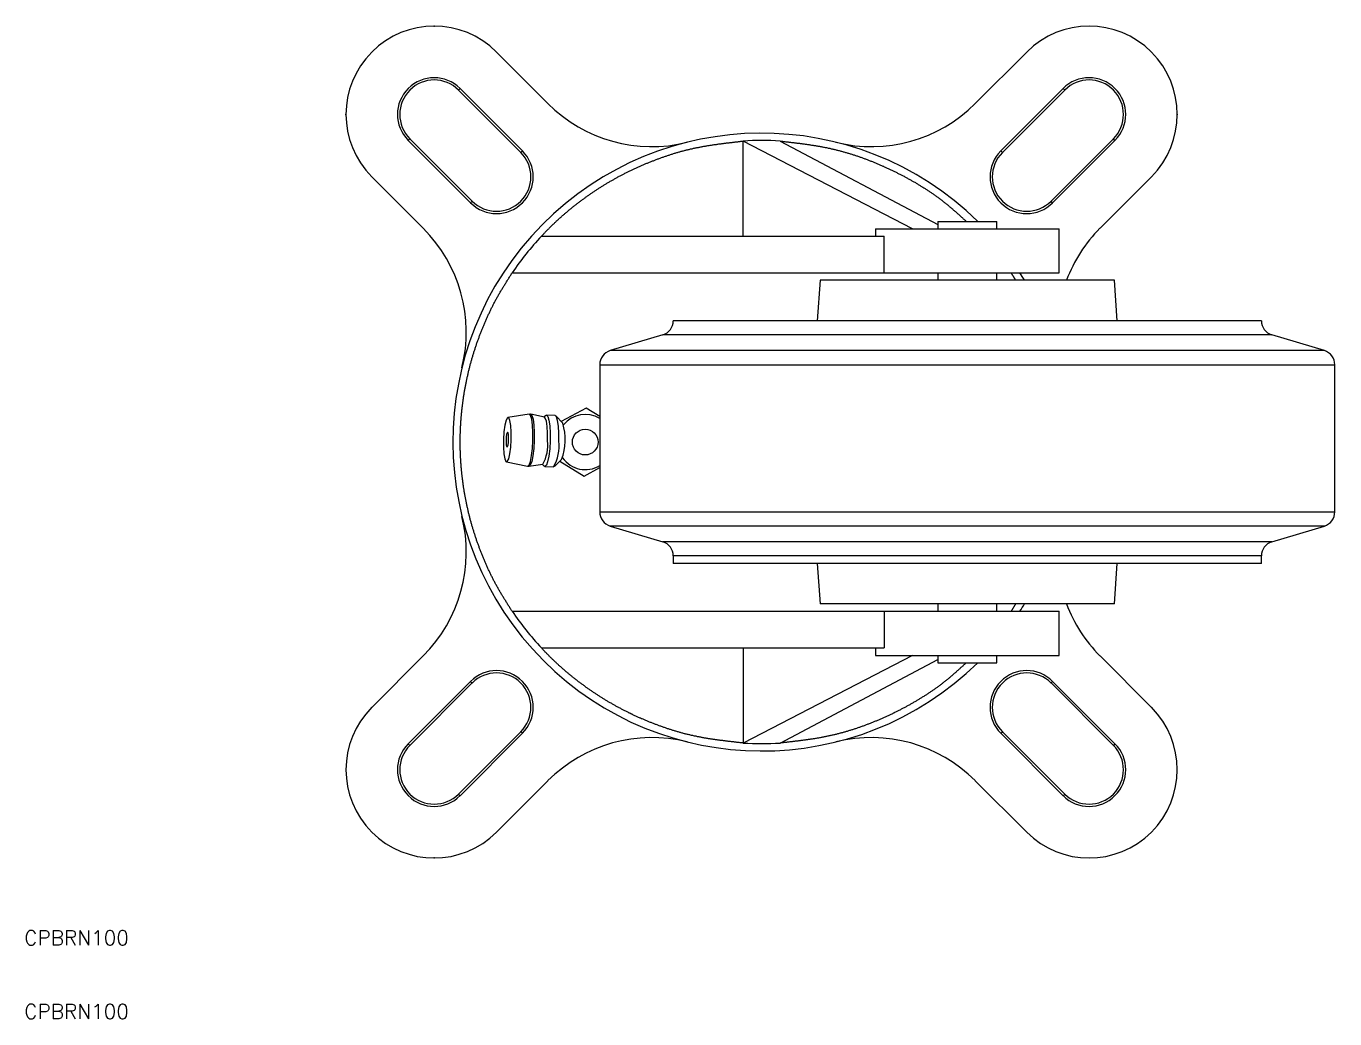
# Model space of a CAD drawing. Extents: x 10 to 375, y 10 to 476.
# Drawn here: x 10.3 to 188.3, y 10 to 145 of the extents above; entities that cross this region are included whole.
import ezdxf

# ---------------------------------------------------------------- set-up
doc = ezdxf.new("R2010")
doc.units = 0
doc.header["$PDSIZE"] = -1
doc.layers.get('0').update_dxf_attribs({"linetype": 'CONTINUOUS'})
doc.styles.get("Standard").update_dxf_attribs({"font": 'txt', "bigfont": 'bigfont'})

msp = doc.modelspace()

# ---------------------------------------------------------------- linework, layer by layer
at = {"color": 7, "linetype": 'CONTINUOUS'}
for p, q in [((81.24, 134.45), (74.24, 141.45)), ((146.37, 141.45), (139.37, 134.45)), ((69.29, 136.49), (69.07, 136.28)), ((69.07, 136.28), (77.56, 127.79)), ((77.77, 128.01), (69.29, 136.49)), ((151.33, 136.49), (142.84, 128.01)), ((143.06, 127.79), (151.54, 136.28)), ((151.33, 136.49), (151.54, 136.28)), ((62.23, 129.44), (62.45, 129.65)), ((62.23, 129.44), (70.72, 120.95)), ((70.93, 121.17), (62.45, 129.65)), ((130.84, 117.42), (107.81, 129.34)), ((107.81, 116.42), (107.81, 129.34)), ((112.81, 129.34), (134.29, 117.99)), ((158.17, 129.65), (149.68, 121.17)), ((149.9, 120.95), (158.38, 129.44)), ((158.38, 129.44), (158.17, 129.65)), ((77.77, 128.01), (77.56, 127.79)), ((142.84, 128.01), (143.06, 127.79)), ((57.27, 124.48), (64.27, 117.48)), ((156.34, 117.48), (163.34, 124.48)), ((70.72, 120.95), (70.93, 121.17)), ((149.9, 120.95), (149.68, 121.17)), ((134.29, 118.42), (134.29, 117.42)), ((134.29, 118.42), (141.65, 118.42)), ((141.65, 118.42), (142.29, 118.42)), ((142.29, 117.42), (142.29, 118.42)), ((80.36, 116.42), (126.96, 116.42)), ((125.79, 117.42), (125.79, 116.42)), ((125.79, 117.42), (150.79, 117.42)), ((126.96, 111.42), (126.96, 116.42)), ((150.79, 111.42), (150.79, 117.42)), ((76.37, 111.42), (126.96, 111.42)), ((118.29, 110.42), (117.88, 104.92)), ((158.29, 110.42), (118.29, 110.42)), ((126.96, 111.42), (150.79, 111.42)), ((134.29, 111.42), (134.29, 110.42)), ((142.29, 110.42), (142.29, 111.42)), ((158.69, 104.92), (158.29, 110.42)), ((178.29, 104.92), (98.29, 104.92)), ((178.29, 104.92), (98.29, 104.92)), ((96.86, 103), (89.71, 100.86)), ((179.71, 103), (96.86, 103)), ((186.86, 100.86), (179.71, 103)), ((186.86, 100.86), (89.71, 100.86)), ((88.29, 98.94), (88.29, 78.92)), ((88.29, 98.94), (188.29, 98.94)), ((188.29, 78.92), (188.29, 98.94)), ((86.45, 93.03), (83.04, 91.21)), ((88.29, 91.9), (86.45, 93.03)), ((78.68, 92.2), (75.8, 91.78)), ((80.76, 91.79), (78.89, 92.19)), ((80.94, 92.04), (80.7, 91.81)), ((82.23, 92.05), (81.05, 92.09)), ((83.25, 90.98), (82.33, 91.99)), ((75.6, 85.74), (78.45, 85.13)), ((82.11, 85.1), (83.1, 86.06)), ((82.87, 85.84), (86.16, 83.8)), ((78.66, 85.12), (80.55, 85.4)), ((80.5, 85.39), (80.72, 85.15)), ((80.82, 85.09), (82, 85.05)), ((86.16, 83.8), (88.29, 84.94)), ((88.29, 78.92), (188.29, 78.92)), ((89.71, 77), (96.86, 74.86)), ((186.86, 77), (89.71, 77)), ((179.71, 74.86), (186.86, 77)), ((179.71, 74.86), (96.86, 74.86)), ((98.29, 72.94), (98.29, 71.92)), ((178.29, 72.94), (98.29, 72.94)), ((178.29, 71.92), (98.29, 71.92)), ((117.88, 71.92), (118.29, 66.42)), ((158.29, 66.42), (158.69, 71.92)), ((178.29, 71.92), (178.29, 72.94)), ((158.29, 66.42), (118.29, 66.42)), ((134.29, 66.42), (134.29, 65.42)), ((142.29, 65.42), (142.29, 66.42)), ((76.37, 65.42), (126.96, 65.42)), ((126.96, 65.42), (126.96, 60.42)), ((126.96, 65.42), (150.79, 65.42)), ((150.79, 59.42), (150.79, 65.42)), ((64.27, 59.35), (57.27, 52.35)), ((80.36, 60.42), (126.96, 60.42)), ((107.81, 60.42), (107.81, 47.49)), ((130.84, 59.42), (107.81, 47.49)), ((112.81, 47.49), (134.29, 58.84)), ((125.79, 60.42), (125.79, 59.42)), ((125.79, 59.42), (150.79, 59.42)), ((134.29, 59.42), (134.29, 58.42)), ((142.29, 58.42), (142.29, 59.42)), ((163.34, 52.35), (156.34, 59.35)), ((134.29, 58.42), (141.65, 58.42)), ((141.65, 58.42), (142.29, 58.42)), ((70.72, 55.88), (62.23, 47.4)), ((62.45, 47.18), (70.93, 55.67)), ((70.72, 55.88), (70.93, 55.67)), ((149.9, 55.88), (149.68, 55.67)), ((149.68, 55.67), (158.17, 47.18)), ((158.38, 47.4), (149.9, 55.88)), ((77.56, 49.04), (69.07, 40.56)), ((69.29, 40.34), (77.77, 48.83)), ((77.77, 48.83), (77.56, 49.04)), ((142.84, 48.83), (143.06, 49.04)), ((142.84, 48.83), (151.33, 40.34)), ((151.54, 40.56), (143.06, 49.04)), ((62.23, 47.4), (62.45, 47.18)), ((158.38, 47.4), (158.17, 47.18)), ((74.24, 35.38), (81.24, 42.38)), ((139.37, 42.38), (146.37, 35.38)), ((69.29, 40.34), (69.07, 40.56)), ((151.33, 40.34), (151.54, 40.56))]:
    msp.add_line(p, q, dxfattribs=at)
at = {"color": 7, "linetype": 'CONTINUOUS', "flags": 128}
for points in [[(76.24, 88.74), (76.24, 89.77), (76.18, 90.68), (76.06, 91.36), (75.9, 91.73), (75.72, 91.73), (75.54, 91.38), (75.38, 90.71), (75.26, 89.8), (75.19, 88.77), (75.19, 87.74), (75.25, 86.83), (75.37, 86.15), (75.53, 85.78), (75.71, 85.78), (75.9, 86.13), (76.06, 86.8), (76.18, 87.71), (76.24, 88.74)], [(78.89, 92.19), (78.87, 92.19), (78.67, 92.18)], [(78.89, 92.19), (79.05, 92.01), (79.21, 91.51), (79.32, 90.72), (79.37, 89.73), (79.37, 88.64), (79.3, 87.55), (79.19, 86.56), (79.03, 85.79), (78.84, 85.29), (78.67, 85.12)], [(79.2, 88.64), (79.2, 89.74), (79.15, 90.73), (79.04, 91.51), (78.88, 92.02), (78.7, 92.2), (78.68, 92.2)], [(81.19, 88.58), (81.2, 89.62), (81.14, 90.55), (81.03, 91.27), (80.87, 91.69), (80.76, 91.79)], [(80.94, 92.04), (81.05, 92.09), (81.23, 91.91), (81.38, 91.41), (81.49, 90.63), (81.55, 89.65), (81.54, 88.57)], [(82.72, 88.53), (82.73, 89.61), (82.67, 90.59), (82.56, 91.37), (82.41, 91.87), (82.23, 92.05)], [(75.89, 88.75), (75.89, 89.13), (75.86, 89.46), (75.81, 89.68), (75.75, 89.75), (75.68, 89.68), (75.62, 89.47), (75.57, 89.14), (75.54, 88.76), (75.54, 88.38), (75.57, 88.05), (75.62, 87.83), (75.69, 87.76), (75.75, 87.83), (75.82, 88.04), (75.87, 88.37), (75.89, 88.75)], [(78.45, 85.13), (78.47, 85.13), (78.67, 85.3), (78.85, 85.79), (79.02, 86.57), (79.13, 87.55), (79.2, 88.64)], [(81.54, 88.57), (81.48, 87.49), (81.36, 86.52), (81.2, 85.75), (81.02, 85.26), (80.82, 85.09), (80.72, 85.15)], [(78.45, 85.15), (78.58, 85.12), (78.68, 85.14)]]:
    msp.add_lwpolyline(points, dxfattribs=at)
at = {"color": 7}
for points in [[(80.36, 116.42, 0), (80.43, 116.5, 0), (80.51, 116.57, 0), (80.58, 116.65, 0), (80.66, 116.73, 0), (80.73, 116.81, 0), (80.81, 116.89, 0), (80.88, 116.96, 0), (80.96, 117.04, 0), (81.03, 117.12, 0), (81.11, 117.2, 0), (81.18, 117.27, 0), (81.26, 117.35, 0), (81.34, 117.43, 0), (81.41, 117.5, 0), (81.49, 117.58, 0), (81.56, 117.66, 0), (81.64, 117.73, 0), (81.72, 117.81, 0), (81.8, 117.89, 0), (81.87, 117.96, 0), (81.95, 118.03, 0), (82.03, 118.11, 0), (82.11, 118.19, 0), (82.19, 118.26, 0), (82.27, 118.33, 0), (82.34, 118.41, 0), (82.42, 118.48, 0), (82.5, 118.56, 0), (82.58, 118.63, 0), (82.66, 118.7, 0), (82.74, 118.77, 0), (82.82, 118.85, 0), (82.9, 118.92, 0), (82.98, 118.99, 0), (83.07, 119.06, 0), (83.15, 119.14, 0), (83.23, 119.21, 0), (83.31, 119.28, 0), (83.39, 119.35, 0), (83.47, 119.42, 0), (83.55, 119.49, 0), (83.64, 119.56, 0), (83.72, 119.63, 0), (83.8, 119.7, 0), (83.88, 119.77, 0), (83.97, 119.84, 0), (84.05, 119.91, 0), (84.13, 119.98, 0), (84.22, 120.05, 0), (84.3, 120.12, 0), (84.39, 120.19, 0), (84.47, 120.25, 0), (84.55, 120.32, 0), (84.64, 120.39, 0), (84.72, 120.46, 0), (84.81, 120.53, 0), (84.89, 120.59, 0), (84.98, 120.66, 0), (85.06, 120.72, 0), (85.15, 120.79, 0), (85.23, 120.86, 0), (85.32, 120.92, 0), (85.41, 120.99, 0), (85.49, 121.06, 0), (85.58, 121.12, 0), (85.67, 121.19, 0), (85.75, 121.25, 0), (85.84, 121.32, 0), (85.93, 121.38, 0), (86.01, 121.44, 0), (86.1, 121.51, 0), (86.19, 121.57, 0), (86.28, 121.64, 0), (86.36, 121.7, 0), (86.45, 121.76, 0), (86.54, 121.83, 0), (86.63, 121.89, 0), (86.72, 121.95, 0), (86.81, 122.01, 0), (86.89, 122.07, 0), (86.98, 122.14, 0), (87.07, 122.2, 0), (87.16, 122.26, 0), (87.25, 122.32, 0), (87.34, 122.38, 0), (87.43, 122.44, 0), (87.52, 122.5, 0), (87.61, 122.56, 0), (87.7, 122.62, 0), (87.79, 122.68, 0), (87.88, 122.74, 0), (87.97, 122.8, 0), (88.06, 122.86, 0), (88.15, 122.92, 0), (88.25, 122.98, 0), (88.34, 123.03, 0), (88.43, 123.09, 0), (88.52, 123.15, 0), (88.61, 123.21, 0), (88.7, 123.26, 0), (88.8, 123.32, 0), (88.89, 123.38, 0), (88.98, 123.43, 0), (89.07, 123.49, 0), (89.17, 123.55, 0), (89.26, 123.6, 0), (89.35, 123.66, 0), (89.44, 123.71, 0), (89.54, 123.77, 0), (89.63, 123.82, 0), (89.72, 123.88, 0), (89.82, 123.93, 0), (89.91, 123.98, 0), (90.01, 124.04, 0), (90.1, 124.09, 0), (90.19, 124.14, 0), (90.29, 124.2, 0), (90.38, 124.25, 0), (90.48, 124.3, 0), (90.57, 124.36, 0), (90.67, 124.41, 0), (90.76, 124.46, 0), (90.86, 124.51, 0), (90.95, 124.56, 0), (91.05, 124.61, 0), (91.14, 124.66, 0), (91.24, 124.71, 0), (91.34, 124.76, 0), (91.43, 124.81, 0), (91.53, 124.86, 0), (91.62, 124.91, 0), (91.72, 124.96, 0), (91.82, 125.01, 0), (91.91, 125.06, 0), (92.01, 125.11, 0), (92.11, 125.16, 0), (92.21, 125.2, 0), (92.3, 125.25, 0), (92.4, 125.3, 0), (92.5, 125.34, 0), (92.59, 125.39, 0), (92.69, 125.44, 0), (92.79, 125.48, 0), (92.89, 125.53, 0), (92.99, 125.58, 0), (93.08, 125.62, 0), (93.18, 125.67, 0), (93.28, 125.71, 0), (93.38, 125.76, 0), (93.48, 125.8, 0), (93.58, 125.85, 0), (93.68, 125.89, 0), (93.78, 125.94, 0), (93.87, 125.98, 0), (93.97, 126.02, 0), (94.07, 126.06, 0), (94.17, 126.11, 0), (94.27, 126.15, 0), (94.37, 126.19, 0), (94.47, 126.23, 0), (94.57, 126.28, 0), (94.67, 126.32, 0), (94.77, 126.36, 0), (94.87, 126.4, 0), (94.97, 126.44, 0), (95.07, 126.48, 0), (95.17, 126.52, 0), (95.27, 126.56, 0), (95.38, 126.61, 0), (95.48, 126.64, 0), (95.58, 126.68, 0), (95.68, 126.72, 0), (95.78, 126.76, 0), (95.88, 126.8, 0), (95.98, 126.84, 0), (96.08, 126.88, 0), (96.19, 126.92, 0), (96.29, 126.95, 0), (96.39, 126.99, 0), (96.49, 127.03, 0), (96.59, 127.06, 0), (96.69, 127.1, 0), (96.8, 127.14, 0), (96.9, 127.17, 0), (97, 127.21, 0), (97.1, 127.24, 0), (97.21, 127.28, 0), (97.31, 127.31, 0), (97.41, 127.35, 0), (97.51, 127.38, 0), (97.62, 127.42, 0), (97.72, 127.45, 0), (97.82, 127.48, 0), (97.93, 127.52, 0), (98.03, 127.55, 0), (98.13, 127.58, 0), (98.24, 127.61, 0), (98.34, 127.65, 0), (98.44, 127.68, 0), (98.55, 127.71, 0), (98.65, 127.74, 0), (98.76, 127.77, 0), (98.86, 127.8, 0), (98.96, 127.83, 0), (99.07, 127.86, 0), (99.17, 127.89, 0), (99.28, 127.92, 0), (99.38, 127.95, 0), (99.49, 127.98, 0), (99.59, 128, 0), (99.69, 128.03, 0), (99.8, 128.06, 0), (99.9, 128.09, 0), (100.01, 128.11, 0), (100.11, 128.14, 0), (100.22, 128.17, 0), (100.32, 128.19, 0), (100.43, 128.22, 0), (100.53, 128.24, 0), (100.64, 128.27, 0), (100.75, 128.29, 0), (100.85, 128.31, 0), (100.96, 128.34, 0), (101.06, 128.36, 0), (101.17, 128.38, 0), (101.27, 128.41, 0), (101.38, 128.43, 0), (101.48, 128.45, 0), (101.59, 128.47, 0), (101.7, 128.49, 0), (101.8, 128.51, 0), (101.91, 128.53, 0), (102.02, 128.56, 0), (102.12, 128.57, 0), (102.23, 128.59, 0), (102.33, 128.61, 0), (102.44, 128.63, 0), (102.55, 128.65, 0), (102.65, 128.67, 0), (102.76, 128.69, 0), (102.87, 128.71, 0), (102.97, 128.72, 0), (103.08, 128.74, 0), (103.19, 128.76, 0), (103.29, 128.78, 0), (103.4, 128.79, 0), (103.51, 128.81, 0), (103.61, 128.82, 0), (103.72, 128.84, 0), (103.83, 128.86, 0), (103.94, 128.87, 0), (104.04, 128.89, 0), (104.15, 128.9, 0), (104.26, 128.92, 0), (104.36, 128.93, 0), (104.47, 128.95, 0), (104.58, 128.96, 0), (104.69, 128.98, 0), (104.79, 128.99, 0), (104.9, 129, 0), (105.01, 129.02, 0), (105.11, 129.03, 0), (105.22, 129.04, 0), (105.33, 129.06, 0), (105.44, 129.07, 0), (105.55, 129.09, 0), (105.65, 129.1, 0), (105.76, 129.11, 0), (105.87, 129.12, 0), (105.97, 129.14, 0), (106.08, 129.15, 0), (106.19, 129.16, 0), (106.3, 129.17, 0), (106.41, 129.19, 0), (106.51, 129.2, 0), (106.62, 129.21, 0), (106.73, 129.22, 0), (106.84, 129.23, 0), (106.94, 129.25, 0), (107.05, 129.26, 0), (107.16, 129.27, 0), (107.27, 129.28, 0), (107.38, 129.29, 0), (107.48, 129.31, 0), (107.59, 129.32, 0), (107.7, 129.33, 0), (107.81, 129.34, 0)], [(112.81, 129.34, 0), (112.92, 129.33, 0), (113.03, 129.32, 0), (113.14, 129.31, 0), (113.25, 129.29, 0), (113.36, 129.28, 0), (113.47, 129.27, 0), (113.58, 129.26, 0), (113.69, 129.24, 0), (113.8, 129.23, 0), (113.91, 129.22, 0), (114.02, 129.21, 0), (114.13, 129.19, 0), (114.24, 129.18, 0), (114.35, 129.17, 0), (114.46, 129.16, 0), (114.56, 129.14, 0), (114.67, 129.13, 0), (114.78, 129.12, 0), (114.89, 129.1, 0), (115, 129.09, 0), (115.11, 129.08, 0), (115.22, 129.07, 0), (115.33, 129.05, 0), (115.44, 129.04, 0), (115.55, 129.02, 0), (115.66, 129.01, 0), (115.77, 129, 0), (115.88, 128.98, 0), (115.99, 128.97, 0), (116.1, 128.95, 0), (116.21, 128.94, 0), (116.32, 128.92, 0), (116.43, 128.91, 0), (116.54, 128.89, 0), (116.65, 128.88, 0), (116.76, 128.86, 0), (116.86, 128.84, 0), (116.97, 128.83, 0), (117.08, 128.81, 0), (117.19, 128.79, 0), (117.3, 128.78, 0), (117.41, 128.76, 0), (117.52, 128.74, 0), (117.63, 128.73, 0), (117.74, 128.71, 0), (117.85, 128.69, 0), (117.95, 128.67, 0), (118.06, 128.65, 0), (118.17, 128.63, 0), (118.28, 128.61, 0), (118.39, 128.59, 0), (118.5, 128.57, 0), (118.61, 128.55, 0), (118.71, 128.53, 0), (118.82, 128.51, 0), (118.93, 128.49, 0), (119.04, 128.47, 0), (119.15, 128.45, 0), (119.25, 128.43, 0), (119.36, 128.4, 0), (119.47, 128.38, 0), (119.58, 128.36, 0), (119.69, 128.33, 0), (119.79, 128.31, 0), (119.9, 128.28, 0), (120.01, 128.26, 0), (120.12, 128.23, 0), (120.22, 128.21, 0), (120.33, 128.18, 0), (120.44, 128.16, 0), (120.55, 128.13, 0), (120.65, 128.1, 0), (120.76, 128.07, 0), (120.87, 128.05, 0), (120.97, 128.02, 0), (121.08, 127.99, 0), (121.19, 127.96, 0), (121.29, 127.93, 0), (121.4, 127.9, 0), (121.51, 127.87, 0), (121.61, 127.84, 0), (121.72, 127.81, 0), (121.82, 127.78, 0), (121.93, 127.75, 0), (122.04, 127.72, 0), (122.14, 127.69, 0), (122.25, 127.66, 0), (122.35, 127.62, 0), (122.46, 127.59, 0), (122.56, 127.56, 0), (122.67, 127.52, 0), (122.78, 127.49, 0), (122.88, 127.46, 0), (122.99, 127.42, 0), (123.09, 127.39, 0), (123.2, 127.35, 0), (123.3, 127.32, 0), (123.41, 127.28, 0), (123.51, 127.25, 0), (123.61, 127.21, 0), (123.72, 127.17, 0), (123.82, 127.14, 0), (123.93, 127.1, 0), (124.03, 127.06, 0), (124.14, 127.03, 0), (124.24, 126.99, 0), (124.34, 126.95, 0), (124.45, 126.91, 0), (124.55, 126.87, 0), (124.65, 126.83, 0), (124.76, 126.79, 0), (124.86, 126.75, 0), (124.96, 126.71, 0), (125.07, 126.67, 0), (125.17, 126.63, 0), (125.27, 126.59, 0), (125.38, 126.55, 0), (125.48, 126.51, 0), (125.58, 126.47, 0), (125.68, 126.43, 0), (125.78, 126.39, 0), (125.89, 126.34, 0), (125.99, 126.3, 0), (126.09, 126.26, 0), (126.19, 126.21, 0), (126.29, 126.17, 0), (126.4, 126.13, 0), (126.5, 126.08, 0), (126.6, 126.04, 0), (126.7, 126, 0), (126.8, 125.95, 0), (126.9, 125.91, 0), (127, 125.86, 0), (127.1, 125.81, 0), (127.2, 125.77, 0), (127.3, 125.72, 0), (127.4, 125.68, 0), (127.5, 125.63, 0), (127.61, 125.58, 0), (127.7, 125.54, 0), (127.8, 125.49, 0), (127.9, 125.44, 0), (128, 125.39, 0), (128.1, 125.35, 0), (128.2, 125.3, 0), (128.3, 125.25, 0), (128.4, 125.2, 0), (128.5, 125.15, 0), (128.6, 125.1, 0), (128.7, 125.05, 0), (128.8, 125, 0), (128.89, 124.95, 0), (128.99, 124.91, 0), (129.09, 124.85, 0), (129.19, 124.8, 0), (129.29, 124.75, 0), (129.38, 124.7, 0), (129.48, 124.65, 0), (129.58, 124.6, 0), (129.68, 124.55, 0), (129.78, 124.5, 0), (129.87, 124.44, 0), (129.97, 124.39, 0), (130.07, 124.34, 0), (130.16, 124.28, 0), (130.26, 124.23, 0), (130.36, 124.18, 0), (130.45, 124.12, 0), (130.55, 124.07, 0), (130.65, 124.02, 0), (130.74, 123.96, 0), (130.84, 123.91, 0), (130.93, 123.85, 0), (131.03, 123.8, 0), (131.13, 123.74, 0), (131.22, 123.69, 0), (131.32, 123.63, 0), (131.41, 123.57, 0), (131.51, 123.52, 0), (131.6, 123.46, 0), (131.7, 123.4, 0), (131.79, 123.35, 0), (131.89, 123.29, 0), (131.98, 123.23, 0), (132.07, 123.17, 0), (132.17, 123.11, 0), (132.26, 123.06, 0), (132.36, 123, 0), (132.45, 122.94, 0), (132.54, 122.88, 0), (132.64, 122.82, 0), (132.73, 122.76, 0), (132.82, 122.7, 0), (132.91, 122.64, 0), (133.01, 122.58, 0), (133.1, 122.52, 0), (133.19, 122.46, 0), (133.28, 122.39, 0), (133.37, 122.33, 0), (133.47, 122.27, 0), (133.56, 122.21, 0), (133.65, 122.15, 0), (133.74, 122.08, 0), (133.83, 122.02, 0), (133.92, 121.96, 0), (134.01, 121.89, 0), (134.1, 121.83, 0), (134.19, 121.76, 0), (134.28, 121.7, 0), (134.37, 121.63, 0), (134.46, 121.57, 0), (134.54, 121.5, 0), (134.63, 121.44, 0), (134.72, 121.37, 0), (134.81, 121.3, 0), (134.9, 121.23, 0), (134.98, 121.17, 0), (135.07, 121.1, 0), (135.16, 121.03, 0), (135.24, 120.96, 0), (135.33, 120.89, 0), (135.41, 120.83, 0), (135.5, 120.76, 0), (135.59, 120.69, 0), (135.67, 120.62, 0), (135.76, 120.55, 0), (135.84, 120.47, 0), (135.93, 120.4, 0), (136.01, 120.33, 0), (136.09, 120.26, 0), (136.18, 120.19, 0), (136.26, 120.12, 0), (136.34, 120.04, 0), (136.43, 119.97, 0), (136.51, 119.9, 0), (136.59, 119.83, 0), (136.68, 119.75, 0), (136.76, 119.68, 0), (136.84, 119.61, 0), (136.92, 119.53, 0), (137.01, 119.46, 0), (137.09, 119.39, 0), (137.17, 119.31, 0), (137.25, 119.24, 0), (137.33, 119.16, 0), (137.41, 119.09, 0), (137.5, 119.02, 0), (137.58, 118.94, 0), (137.66, 118.87, 0), (137.74, 118.79, 0), (137.82, 118.72, 0), (137.9, 118.64, 0), (137.99, 118.57, 0), (138.07, 118.49, 0), (138.15, 118.42, 0)], [(76.37, 65.42, 0), (76.3, 65.52, 0), (76.24, 65.62, 0), (76.18, 65.72, 0), (76.11, 65.81, 0), (76.05, 65.91, 0), (75.99, 66.01, 0), (75.92, 66.11, 0), (75.86, 66.21, 0), (75.8, 66.31, 0), (75.74, 66.41, 0), (75.67, 66.51, 0), (75.61, 66.61, 0), (75.55, 66.71, 0), (75.49, 66.81, 0), (75.42, 66.91, 0), (75.36, 67.01, 0), (75.3, 67.11, 0), (75.24, 67.21, 0), (75.18, 67.31, 0), (75.12, 67.41, 0), (75.06, 67.51, 0), (75, 67.61, 0), (74.94, 67.71, 0), (74.87, 67.82, 0), (74.81, 67.92, 0), (74.76, 68.02, 0), (74.7, 68.12, 0), (74.64, 68.22, 0), (74.58, 68.32, 0), (74.52, 68.42, 0), (74.46, 68.53, 0), (74.4, 68.63, 0), (74.35, 68.73, 0), (74.29, 68.83, 0), (74.23, 68.94, 0), (74.17, 69.04, 0), (74.12, 69.14, 0), (74.06, 69.25, 0), (74.01, 69.35, 0), (73.95, 69.45, 0), (73.9, 69.56, 0), (73.84, 69.66, 0), (73.79, 69.77, 0), (73.74, 69.87, 0), (73.68, 69.98, 0), (73.63, 70.08, 0), (73.58, 70.19, 0), (73.52, 70.29, 0), (73.47, 70.4, 0), (73.42, 70.5, 0), (73.37, 70.61, 0), (73.32, 70.72, 0), (73.27, 70.82, 0), (73.22, 70.93, 0), (73.17, 71.04, 0), (73.12, 71.14, 0), (73.07, 71.25, 0), (73.02, 71.36, 0), (72.97, 71.46, 0), (72.92, 71.57, 0), (72.88, 71.68, 0), (72.83, 71.79, 0), (72.78, 71.89, 0), (72.73, 72, 0), (72.69, 72.11, 0), (72.64, 72.22, 0), (72.6, 72.33, 0), (72.55, 72.43, 0), (72.5, 72.54, 0), (72.46, 72.65, 0), (72.41, 72.76, 0), (72.37, 72.87, 0), (72.33, 72.98, 0), (72.28, 73.09, 0), (72.24, 73.2, 0), (72.19, 73.31, 0), (72.15, 73.42, 0), (72.11, 73.53, 0), (72.07, 73.64, 0), (72.02, 73.75, 0), (71.98, 73.86, 0), (71.94, 73.97, 0), (71.9, 74.08, 0), (71.86, 74.19, 0), (71.82, 74.3, 0), (71.78, 74.41, 0), (71.74, 74.52, 0), (71.7, 74.63, 0), (71.66, 74.74, 0), (71.62, 74.85, 0), (71.58, 74.96, 0), (71.54, 75.07, 0), (71.5, 75.18, 0), (71.47, 75.3, 0), (71.43, 75.41, 0), (71.39, 75.52, 0), (71.35, 75.63, 0), (71.32, 75.74, 0), (71.28, 75.85, 0), (71.25, 75.97, 0), (71.21, 76.08, 0), (71.17, 76.19, 0), (71.14, 76.3, 0), (71.1, 76.42, 0), (71.07, 76.53, 0), (71.04, 76.64, 0), (71, 76.75, 0), (70.97, 76.87, 0), (70.94, 76.98, 0), (70.9, 77.09, 0), (70.87, 77.21, 0), (70.84, 77.32, 0), (70.81, 77.43, 0), (70.78, 77.55, 0), (70.74, 77.66, 0), (70.71, 77.77, 0), (70.68, 77.89, 0), (70.65, 78, 0), (70.62, 78.11, 0), (70.59, 78.23, 0), (70.56, 78.34, 0), (70.54, 78.46, 0), (70.51, 78.57, 0), (70.48, 78.68, 0), (70.45, 78.8, 0), (70.42, 78.91, 0), (70.4, 79.03, 0), (70.37, 79.14, 0), (70.34, 79.26, 0), (70.32, 79.37, 0), (70.29, 79.49, 0), (70.27, 79.6, 0), (70.24, 79.72, 0), (70.22, 79.83, 0), (70.19, 79.95, 0), (70.17, 80.06, 0), (70.14, 80.18, 0), (70.12, 80.29, 0), (70.1, 80.41, 0), (70.07, 80.52, 0), (70.05, 80.64, 0), (70.03, 80.75, 0), (70.01, 80.87, 0), (69.99, 80.99, 0), (69.96, 81.1, 0), (69.94, 81.22, 0), (69.92, 81.33, 0), (69.9, 81.45, 0), (69.88, 81.56, 0), (69.86, 81.68, 0), (69.84, 81.8, 0), (69.83, 81.91, 0), (69.81, 82.03, 0), (69.79, 82.15, 0), (69.77, 82.26, 0), (69.75, 82.38, 0), (69.74, 82.49, 0), (69.72, 82.61, 0), (69.7, 82.73, 0), (69.69, 82.84, 0), (69.67, 82.96, 0), (69.66, 83.08, 0), (69.64, 83.19, 0), (69.63, 83.31, 0), (69.61, 83.43, 0), (69.6, 83.54, 0), (69.58, 83.66, 0), (69.57, 83.78, 0), (69.56, 83.9, 0), (69.54, 84.01, 0), (69.53, 84.13, 0), (69.52, 84.25, 0), (69.51, 84.36, 0), (69.5, 84.48, 0), (69.49, 84.6, 0), (69.47, 84.72, 0), (69.46, 84.83, 0), (69.45, 84.95, 0), (69.44, 85.07, 0), (69.43, 85.18, 0), (69.43, 85.3, 0), (69.42, 85.42, 0), (69.41, 85.54, 0), (69.4, 85.65, 0), (69.39, 85.77, 0), (69.39, 85.89, 0), (69.38, 86.01, 0), (69.37, 86.12, 0), (69.36, 86.24, 0), (69.36, 86.36, 0), (69.35, 86.48, 0), (69.35, 86.59, 0), (69.34, 86.71, 0), (69.34, 86.83, 0), (69.33, 86.95, 0), (69.33, 87.06, 0), (69.33, 87.18, 0), (69.32, 87.3, 0), (69.32, 87.42, 0), (69.32, 87.53, 0), (69.31, 87.65, 0), (69.31, 87.77, 0), (69.31, 87.89, 0), (69.31, 88.01, 0), (69.31, 88.12, 0), (69.31, 88.24, 0), (69.31, 88.36, 0), (69.31, 88.48, 0), (69.31, 88.59, 0), (69.31, 88.71, 0), (69.31, 88.83, 0), (69.31, 88.95, 0), (69.31, 89.06, 0), (69.31, 89.18, 0), (69.32, 89.3, 0), (69.32, 89.42, 0), (69.32, 89.54, 0), (69.33, 89.65, 0), (69.33, 89.77, 0), (69.33, 89.89, 0), (69.34, 90.01, 0), (69.34, 90.12, 0), (69.35, 90.24, 0), (69.35, 90.36, 0), (69.36, 90.48, 0), (69.36, 90.59, 0), (69.37, 90.71, 0), (69.38, 90.83, 0), (69.39, 90.95, 0), (69.39, 91.06, 0), (69.4, 91.18, 0), (69.41, 91.3, 0), (69.42, 91.42, 0), (69.43, 91.53, 0), (69.43, 91.65, 0), (69.44, 91.77, 0), (69.45, 91.88, 0), (69.46, 92, 0), (69.47, 92.12, 0), (69.49, 92.24, 0), (69.5, 92.35, 0), (69.51, 92.47, 0), (69.52, 92.59, 0), (69.53, 92.71, 0), (69.54, 92.82, 0), (69.56, 92.94, 0), (69.57, 93.06, 0), (69.58, 93.17, 0), (69.6, 93.29, 0), (69.61, 93.41, 0), (69.63, 93.52, 0), (69.64, 93.64, 0), (69.66, 93.76, 0), (69.67, 93.87, 0), (69.69, 93.99, 0), (69.7, 94.11, 0), (69.72, 94.22, 0), (69.74, 94.34, 0), (69.75, 94.46, 0), (69.77, 94.57, 0), (69.79, 94.69, 0), (69.81, 94.81, 0), (69.83, 94.92, 0), (69.84, 95.04, 0), (69.86, 95.15, 0), (69.88, 95.27, 0), (69.9, 95.39, 0), (69.92, 95.5, 0), (69.94, 95.62, 0), (69.96, 95.73, 0), (69.99, 95.85, 0), (70.01, 95.97, 0), (70.03, 96.08, 0), (70.05, 96.2, 0), (70.07, 96.31, 0), (70.1, 96.43, 0), (70.12, 96.54, 0), (70.14, 96.66, 0), (70.17, 96.77, 0), (70.19, 96.89, 0), (70.22, 97, 0), (70.24, 97.12, 0), (70.27, 97.23, 0), (70.29, 97.35, 0), (70.32, 97.46, 0), (70.34, 97.58, 0), (70.37, 97.69, 0), (70.4, 97.81, 0), (70.42, 97.92, 0), (70.45, 98.04, 0), (70.48, 98.15, 0), (70.51, 98.27, 0), (70.54, 98.38, 0), (70.56, 98.49, 0), (70.59, 98.61, 0), (70.62, 98.72, 0), (70.65, 98.84, 0), (70.68, 98.95, 0), (70.71, 99.06, 0), (70.74, 99.18, 0), (70.78, 99.29, 0), (70.81, 99.4, 0), (70.84, 99.52, 0), (70.87, 99.63, 0), (70.9, 99.74, 0), (70.94, 99.86, 0), (70.97, 99.97, 0), (71, 100.08, 0), (71.04, 100.19, 0), (71.07, 100.31, 0), (71.1, 100.42, 0), (71.14, 100.53, 0), (71.17, 100.64, 0), (71.21, 100.76, 0), (71.25, 100.87, 0), (71.28, 100.98, 0), (71.32, 101.09, 0), (71.35, 101.2, 0), (71.39, 101.32, 0), (71.43, 101.43, 0), (71.47, 101.54, 0), (71.5, 101.65, 0), (71.54, 101.76, 0), (71.58, 101.87, 0), (71.62, 101.98, 0), (71.66, 102.09, 0), (71.7, 102.21, 0), (71.74, 102.32, 0), (71.78, 102.43, 0), (71.82, 102.54, 0), (71.86, 102.65, 0), (71.9, 102.76, 0), (71.94, 102.87, 0), (71.98, 102.98, 0), (72.02, 103.09, 0), (72.07, 103.2, 0), (72.11, 103.31, 0), (72.15, 103.42, 0), (72.19, 103.53, 0), (72.24, 103.64, 0), (72.28, 103.75, 0), (72.33, 103.86, 0), (72.37, 103.97, 0), (72.41, 104.07, 0), (72.46, 104.18, 0), (72.5, 104.29, 0), (72.55, 104.4, 0), (72.6, 104.51, 0), (72.64, 104.62, 0), (72.69, 104.72, 0), (72.73, 104.83, 0), (72.78, 104.94, 0), (72.83, 105.05, 0), (72.88, 105.16, 0), (72.92, 105.26, 0), (72.97, 105.37, 0), (73.02, 105.48, 0), (73.07, 105.59, 0), (73.12, 105.69, 0), (73.17, 105.8, 0), (73.22, 105.91, 0), (73.27, 106.01, 0), (73.32, 106.12, 0), (73.37, 106.22, 0), (73.42, 106.33, 0), (73.47, 106.44, 0), (73.52, 106.54, 0), (73.58, 106.65, 0), (73.63, 106.75, 0), (73.68, 106.86, 0), (73.74, 106.96, 0), (73.79, 107.07, 0), (73.84, 107.17, 0), (73.9, 107.28, 0), (73.95, 107.38, 0), (74.01, 107.48, 0), (74.06, 107.59, 0), (74.12, 107.69, 0), (74.17, 107.8, 0), (74.23, 107.9, 0), (74.29, 108, 0), (74.35, 108.1, 0), (74.4, 108.21, 0), (74.46, 108.31, 0), (74.52, 108.41, 0), (74.58, 108.51, 0), (74.64, 108.61, 0), (74.7, 108.72, 0), (74.76, 108.82, 0), (74.81, 108.92, 0), (74.87, 109.02, 0), (74.94, 109.12, 0), (75, 109.22, 0), (75.06, 109.32, 0), (75.12, 109.42, 0), (75.18, 109.52, 0), (75.24, 109.62, 0), (75.3, 109.72, 0), (75.36, 109.82, 0), (75.42, 109.92, 0), (75.49, 110.02, 0), (75.55, 110.12, 0), (75.61, 110.22, 0), (75.67, 110.32, 0), (75.74, 110.42, 0), (75.8, 110.52, 0), (75.86, 110.62, 0), (75.92, 110.72, 0), (75.99, 110.82, 0), (76.05, 110.92, 0), (76.11, 111.02, 0), (76.18, 111.12, 0), (76.24, 111.22, 0), (76.3, 111.32, 0), (76.37, 111.42, 0)], [(144.25, 111.42, 0), (144.26, 111.4, 0), (144.27, 111.39, 0), (144.28, 111.37, 0), (144.29, 111.35, 0), (144.3, 111.34, 0), (144.31, 111.32, 0), (144.32, 111.31, 0), (144.32, 111.29, 0), (144.34, 111.27, 0), (144.34, 111.26, 0), (144.35, 111.24, 0), (144.36, 111.23, 0), (144.37, 111.21, 0), (144.38, 111.19, 0), (144.39, 111.18, 0), (144.4, 111.16, 0), (144.41, 111.15, 0), (144.42, 111.13, 0), (144.43, 111.12, 0), (144.44, 111.1, 0), (144.45, 111.08, 0), (144.46, 111.07, 0), (144.47, 111.05, 0), (144.48, 111.04, 0), (144.49, 111.02, 0), (144.5, 111, 0), (144.51, 110.99, 0), (144.52, 110.97, 0), (144.53, 110.96, 0), (144.54, 110.94, 0), (144.55, 110.92, 0), (144.56, 110.91, 0), (144.57, 110.89, 0), (144.57, 110.88, 0), (144.59, 110.86, 0), (144.59, 110.85, 0), (144.6, 110.83, 0), (144.61, 110.81, 0), (144.62, 110.8, 0), (144.63, 110.78, 0), (144.64, 110.77, 0), (144.65, 110.75, 0), (144.66, 110.73, 0), (144.67, 110.72, 0), (144.68, 110.7, 0), (144.69, 110.69, 0), (144.7, 110.67, 0), (144.71, 110.66, 0), (144.72, 110.64, 0), (144.73, 110.62, 0), (144.74, 110.61, 0), (144.75, 110.59, 0), (144.76, 110.58, 0), (144.77, 110.56, 0), (144.78, 110.54, 0), (144.79, 110.53, 0), (144.8, 110.51, 0), (144.81, 110.5, 0), (144.82, 110.48, 0), (144.82, 110.47, 0), (144.84, 110.45, 0), (144.84, 110.43, 0), (144.85, 110.42, 0)], [(144.85, 66.42, 0), (144.84, 66.4, 0), (144.84, 66.39, 0), (144.82, 66.37, 0), (144.82, 66.35, 0), (144.81, 66.34, 0), (144.8, 66.32, 0), (144.79, 66.31, 0), (144.78, 66.29, 0), (144.77, 66.27, 0), (144.76, 66.26, 0), (144.75, 66.24, 0), (144.74, 66.23, 0), (144.73, 66.21, 0), (144.72, 66.2, 0), (144.71, 66.18, 0), (144.7, 66.16, 0), (144.69, 66.15, 0), (144.68, 66.13, 0), (144.67, 66.12, 0), (144.66, 66.1, 0), (144.65, 66.08, 0), (144.64, 66.07, 0), (144.63, 66.05, 0), (144.62, 66.04, 0), (144.61, 66.02, 0), (144.6, 66, 0), (144.59, 65.99, 0), (144.59, 65.97, 0), (144.57, 65.96, 0), (144.57, 65.94, 0), (144.56, 65.93, 0), (144.55, 65.91, 0), (144.54, 65.89, 0), (144.53, 65.88, 0), (144.52, 65.86, 0), (144.51, 65.85, 0), (144.5, 65.83, 0), (144.49, 65.81, 0), (144.48, 65.8, 0), (144.47, 65.78, 0), (144.46, 65.77, 0), (144.45, 65.75, 0), (144.44, 65.73, 0), (144.43, 65.72, 0), (144.42, 65.7, 0), (144.41, 65.69, 0), (144.4, 65.67, 0), (144.39, 65.66, 0), (144.38, 65.64, 0), (144.37, 65.62, 0), (144.36, 65.61, 0), (144.35, 65.59, 0), (144.34, 65.58, 0), (144.34, 65.56, 0), (144.32, 65.54, 0), (144.32, 65.53, 0), (144.31, 65.51, 0), (144.3, 65.5, 0), (144.29, 65.48, 0), (144.28, 65.46, 0), (144.27, 65.45, 0), (144.26, 65.43, 0), (144.25, 65.42, 0)], [(107.81, 47.49, 0), (107.7, 47.51, 0), (107.59, 47.52, 0), (107.48, 47.53, 0), (107.38, 47.54, 0), (107.27, 47.55, 0), (107.16, 47.56, 0), (107.05, 47.58, 0), (106.94, 47.59, 0), (106.84, 47.6, 0), (106.73, 47.61, 0), (106.62, 47.62, 0), (106.51, 47.64, 0), (106.41, 47.65, 0), (106.3, 47.66, 0), (106.19, 47.67, 0), (106.08, 47.69, 0), (105.97, 47.7, 0), (105.87, 47.71, 0), (105.76, 47.72, 0), (105.65, 47.74, 0), (105.55, 47.75, 0), (105.44, 47.76, 0), (105.33, 47.78, 0), (105.22, 47.79, 0), (105.11, 47.8, 0), (105.01, 47.82, 0), (104.9, 47.83, 0), (104.79, 47.84, 0), (104.69, 47.86, 0), (104.58, 47.87, 0), (104.47, 47.89, 0), (104.36, 47.9, 0), (104.26, 47.92, 0), (104.15, 47.93, 0), (104.04, 47.95, 0), (103.94, 47.96, 0), (103.83, 47.98, 0), (103.72, 47.99, 0), (103.61, 48.01, 0), (103.51, 48.03, 0), (103.4, 48.04, 0), (103.29, 48.06, 0), (103.19, 48.08, 0), (103.08, 48.09, 0), (102.97, 48.11, 0), (102.87, 48.13, 0), (102.76, 48.15, 0), (102.65, 48.16, 0), (102.55, 48.18, 0), (102.44, 48.2, 0), (102.33, 48.22, 0), (102.23, 48.24, 0), (102.12, 48.26, 0), (102.02, 48.28, 0), (101.91, 48.3, 0), (101.8, 48.32, 0), (101.7, 48.34, 0), (101.59, 48.36, 0), (101.48, 48.38, 0), (101.38, 48.41, 0), (101.27, 48.43, 0), (101.17, 48.45, 0), (101.06, 48.47, 0), (100.96, 48.5, 0), (100.85, 48.52, 0), (100.75, 48.54, 0), (100.64, 48.57, 0), (100.53, 48.59, 0), (100.43, 48.62, 0), (100.32, 48.64, 0), (100.22, 48.67, 0), (100.11, 48.69, 0), (100.01, 48.72, 0), (99.9, 48.75, 0), (99.8, 48.77, 0), (99.69, 48.8, 0), (99.59, 48.83, 0), (99.49, 48.86, 0), (99.38, 48.89, 0), (99.28, 48.92, 0), (99.17, 48.94, 0), (99.07, 48.97, 0), (98.96, 49, 0), (98.86, 49.03, 0), (98.76, 49.06, 0), (98.65, 49.09, 0), (98.55, 49.13, 0), (98.44, 49.16, 0), (98.34, 49.19, 0), (98.24, 49.22, 0), (98.13, 49.25, 0), (98.03, 49.28, 0), (97.93, 49.32, 0), (97.82, 49.35, 0), (97.72, 49.38, 0), (97.62, 49.42, 0), (97.51, 49.45, 0), (97.41, 49.49, 0), (97.31, 49.52, 0), (97.21, 49.56, 0), (97.1, 49.59, 0), (97, 49.63, 0), (96.9, 49.66, 0), (96.8, 49.7, 0), (96.69, 49.73, 0), (96.59, 49.77, 0), (96.49, 49.81, 0), (96.39, 49.84, 0), (96.29, 49.88, 0), (96.19, 49.92, 0), (96.08, 49.96, 0), (95.98, 50, 0), (95.88, 50.03, 0), (95.78, 50.07, 0), (95.68, 50.11, 0), (95.58, 50.15, 0), (95.48, 50.19, 0), (95.38, 50.23, 0), (95.27, 50.27, 0), (95.17, 50.31, 0), (95.07, 50.35, 0), (94.97, 50.39, 0), (94.87, 50.43, 0), (94.77, 50.47, 0), (94.67, 50.52, 0), (94.57, 50.56, 0), (94.47, 50.6, 0), (94.37, 50.64, 0), (94.27, 50.68, 0), (94.17, 50.73, 0), (94.07, 50.77, 0), (93.97, 50.81, 0), (93.87, 50.86, 0), (93.78, 50.9, 0), (93.68, 50.94, 0), (93.58, 50.99, 0), (93.48, 51.03, 0), (93.38, 51.08, 0), (93.28, 51.12, 0), (93.18, 51.17, 0), (93.08, 51.21, 0), (92.99, 51.26, 0), (92.89, 51.3, 0), (92.79, 51.35, 0), (92.69, 51.4, 0), (92.59, 51.44, 0), (92.5, 51.49, 0), (92.4, 51.54, 0), (92.3, 51.58, 0), (92.21, 51.63, 0), (92.11, 51.68, 0), (92.01, 51.73, 0), (91.91, 51.78, 0), (91.82, 51.83, 0), (91.72, 51.87, 0), (91.62, 51.92, 0), (91.53, 51.97, 0), (91.43, 52.02, 0), (91.34, 52.07, 0), (91.24, 52.12, 0), (91.14, 52.17, 0), (91.05, 52.22, 0), (90.95, 52.27, 0), (90.86, 52.33, 0), (90.76, 52.38, 0), (90.67, 52.43, 0), (90.57, 52.48, 0), (90.48, 52.53, 0), (90.38, 52.58, 0), (90.29, 52.64, 0), (90.19, 52.69, 0), (90.1, 52.74, 0), (90.01, 52.8, 0), (89.91, 52.85, 0), (89.82, 52.9, 0), (89.72, 52.96, 0), (89.63, 53.01, 0), (89.54, 53.07, 0), (89.44, 53.12, 0), (89.35, 53.18, 0), (89.26, 53.23, 0), (89.17, 53.29, 0), (89.07, 53.34, 0), (88.98, 53.4, 0), (88.89, 53.46, 0), (88.8, 53.51, 0), (88.7, 53.57, 0), (88.61, 53.63, 0), (88.52, 53.69, 0), (88.43, 53.74, 0), (88.34, 53.8, 0), (88.25, 53.86, 0), (88.15, 53.92, 0), (88.06, 53.98, 0), (87.97, 54.03, 0), (87.88, 54.09, 0), (87.79, 54.15, 0), (87.7, 54.21, 0), (87.61, 54.27, 0), (87.52, 54.33, 0), (87.43, 54.39, 0), (87.34, 54.45, 0), (87.25, 54.51, 0), (87.16, 54.58, 0), (87.07, 54.64, 0), (86.98, 54.7, 0), (86.89, 54.76, 0), (86.81, 54.82, 0), (86.72, 54.88, 0), (86.63, 54.95, 0), (86.54, 55.01, 0), (86.45, 55.07, 0), (86.36, 55.14, 0), (86.28, 55.2, 0), (86.19, 55.26, 0), (86.1, 55.33, 0), (86.01, 55.39, 0), (85.93, 55.45, 0), (85.84, 55.52, 0), (85.75, 55.58, 0), (85.67, 55.65, 0), (85.58, 55.71, 0), (85.49, 55.78, 0), (85.41, 55.84, 0), (85.32, 55.91, 0), (85.23, 55.98, 0), (85.15, 56.04, 0), (85.06, 56.11, 0), (84.98, 56.18, 0), (84.89, 56.24, 0), (84.81, 56.31, 0), (84.72, 56.38, 0), (84.64, 56.45, 0), (84.55, 56.51, 0), (84.47, 56.58, 0), (84.39, 56.65, 0), (84.3, 56.72, 0), (84.22, 56.79, 0), (84.13, 56.86, 0), (84.05, 56.92, 0), (83.97, 56.99, 0), (83.89, 57.06, 0), (83.8, 57.13, 0), (83.72, 57.2, 0), (83.64, 57.27, 0), (83.55, 57.34, 0), (83.47, 57.41, 0), (83.39, 57.49, 0), (83.31, 57.56, 0), (83.23, 57.63, 0), (83.15, 57.7, 0), (83.07, 57.77, 0), (82.98, 57.84, 0), (82.9, 57.92, 0), (82.82, 57.99, 0), (82.74, 58.06, 0), (82.66, 58.13, 0), (82.58, 58.21, 0), (82.5, 58.28, 0), (82.42, 58.35, 0), (82.34, 58.43, 0), (82.27, 58.5, 0), (82.19, 58.58, 0), (82.11, 58.65, 0), (82.03, 58.72, 0), (81.95, 58.8, 0), (81.87, 58.87, 0), (81.8, 58.95, 0), (81.72, 59.03, 0), (81.64, 59.1, 0), (81.56, 59.18, 0), (81.49, 59.25, 0), (81.41, 59.33, 0), (81.34, 59.41, 0), (81.26, 59.48, 0), (81.18, 59.56, 0), (81.11, 59.64, 0), (81.03, 59.72, 0), (80.96, 59.79, 0), (80.88, 59.87, 0), (80.81, 59.95, 0), (80.73, 60.03, 0), (80.66, 60.1, 0), (80.58, 60.18, 0), (80.51, 60.26, 0), (80.43, 60.34, 0), (80.36, 60.42, 0)], [(138.15, 58.42, 0), (138.07, 58.34, 0), (137.99, 58.27, 0), (137.9, 58.19, 0), (137.82, 58.12, 0), (137.74, 58.04, 0), (137.66, 57.97, 0), (137.58, 57.89, 0), (137.5, 57.82, 0), (137.41, 57.75, 0), (137.33, 57.67, 0), (137.25, 57.6, 0), (137.17, 57.52, 0), (137.09, 57.45, 0), (137.01, 57.38, 0), (136.92, 57.3, 0), (136.84, 57.23, 0), (136.76, 57.15, 0), (136.68, 57.08, 0), (136.59, 57.01, 0), (136.51, 56.94, 0), (136.43, 56.86, 0), (136.34, 56.79, 0), (136.26, 56.72, 0), (136.18, 56.65, 0), (136.09, 56.57, 0), (136.01, 56.5, 0), (135.93, 56.43, 0), (135.84, 56.36, 0), (135.76, 56.29, 0), (135.67, 56.22, 0), (135.59, 56.15, 0), (135.5, 56.08, 0), (135.41, 56.01, 0), (135.33, 55.94, 0), (135.24, 55.87, 0), (135.16, 55.8, 0), (135.07, 55.73, 0), (134.98, 55.67, 0), (134.9, 55.6, 0), (134.81, 55.53, 0), (134.72, 55.47, 0), (134.63, 55.4, 0), (134.54, 55.33, 0), (134.46, 55.27, 0), (134.37, 55.2, 0), (134.28, 55.14, 0), (134.19, 55.07, 0), (134.1, 55.01, 0), (134.01, 54.94, 0), (133.92, 54.88, 0), (133.83, 54.81, 0), (133.74, 54.75, 0), (133.65, 54.69, 0), (133.56, 54.63, 0), (133.47, 54.56, 0), (133.37, 54.5, 0), (133.28, 54.44, 0), (133.19, 54.38, 0), (133.1, 54.32, 0), (133.01, 54.26, 0), (132.91, 54.19, 0), (132.82, 54.13, 0), (132.73, 54.07, 0), (132.64, 54.01, 0), (132.54, 53.95, 0), (132.45, 53.9, 0), (132.36, 53.84, 0), (132.26, 53.78, 0), (132.17, 53.72, 0), (132.07, 53.66, 0), (131.98, 53.6, 0), (131.89, 53.55, 0), (131.79, 53.49, 0), (131.7, 53.43, 0), (131.6, 53.37, 0), (131.51, 53.32, 0), (131.41, 53.26, 0), (131.32, 53.21, 0), (131.22, 53.15, 0), (131.13, 53.09, 0), (131.03, 53.04, 0), (130.93, 52.98, 0), (130.84, 52.93, 0), (130.74, 52.87, 0), (130.65, 52.82, 0), (130.55, 52.76, 0), (130.45, 52.71, 0), (130.36, 52.66, 0), (130.26, 52.6, 0), (130.16, 52.55, 0), (130.07, 52.5, 0), (129.97, 52.44, 0), (129.87, 52.39, 0), (129.78, 52.34, 0), (129.68, 52.29, 0), (129.58, 52.24, 0), (129.48, 52.18, 0), (129.38, 52.13, 0), (129.29, 52.08, 0), (129.19, 52.03, 0), (129.09, 51.98, 0), (128.99, 51.93, 0), (128.89, 51.88, 0), (128.8, 51.83, 0), (128.7, 51.78, 0), (128.6, 51.73, 0), (128.5, 51.68, 0), (128.4, 51.63, 0), (128.3, 51.58, 0), (128.2, 51.54, 0), (128.1, 51.49, 0), (128, 51.44, 0), (127.9, 51.39, 0), (127.8, 51.34, 0), (127.7, 51.3, 0), (127.61, 51.25, 0), (127.5, 51.2, 0), (127.4, 51.16, 0), (127.3, 51.11, 0), (127.2, 51.07, 0), (127.1, 51.02, 0), (127, 50.97, 0), (126.9, 50.93, 0), (126.8, 50.88, 0), (126.7, 50.84, 0), (126.6, 50.8, 0), (126.5, 50.75, 0), (126.4, 50.71, 0), (126.29, 50.66, 0), (126.19, 50.62, 0), (126.09, 50.58, 0), (125.99, 50.53, 0), (125.89, 50.49, 0), (125.78, 50.45, 0), (125.68, 50.41, 0), (125.58, 50.37, 0), (125.48, 50.32, 0), (125.38, 50.28, 0), (125.27, 50.24, 0), (125.17, 50.2, 0), (125.07, 50.16, 0), (124.96, 50.12, 0), (124.86, 50.08, 0), (124.76, 50.04, 0), (124.65, 50, 0), (124.55, 49.96, 0), (124.45, 49.92, 0), (124.34, 49.89, 0), (124.24, 49.85, 0), (124.14, 49.81, 0), (124.03, 49.77, 0), (123.93, 49.73, 0), (123.82, 49.7, 0), (123.72, 49.66, 0), (123.61, 49.62, 0), (123.51, 49.59, 0), (123.41, 49.55, 0), (123.3, 49.52, 0), (123.2, 49.48, 0), (123.09, 49.45, 0), (122.99, 49.41, 0), (122.88, 49.38, 0), (122.78, 49.34, 0), (122.67, 49.31, 0), (122.56, 49.28, 0), (122.46, 49.24, 0), (122.35, 49.21, 0), (122.25, 49.18, 0), (122.14, 49.15, 0), (122.04, 49.12, 0), (121.93, 49.08, 0), (121.82, 49.05, 0), (121.72, 49.02, 0), (121.61, 48.99, 0), (121.51, 48.96, 0), (121.4, 48.93, 0), (121.29, 48.9, 0), (121.19, 48.87, 0), (121.08, 48.84, 0), (120.97, 48.82, 0), (120.87, 48.79, 0), (120.76, 48.76, 0), (120.65, 48.73, 0), (120.55, 48.71, 0), (120.44, 48.68, 0), (120.33, 48.65, 0), (120.22, 48.63, 0), (120.12, 48.6, 0), (120.01, 48.58, 0), (119.9, 48.55, 0), (119.79, 48.53, 0), (119.69, 48.5, 0), (119.58, 48.48, 0), (119.47, 48.46, 0), (119.36, 48.43, 0), (119.25, 48.41, 0), (119.15, 48.39, 0), (119.04, 48.37, 0), (118.93, 48.34, 0), (118.82, 48.32, 0), (118.71, 48.3, 0), (118.61, 48.28, 0), (118.5, 48.26, 0), (118.39, 48.24, 0), (118.28, 48.22, 0), (118.17, 48.2, 0), (118.06, 48.18, 0), (117.95, 48.16, 0), (117.85, 48.14, 0), (117.74, 48.13, 0), (117.63, 48.11, 0), (117.52, 48.09, 0), (117.41, 48.07, 0), (117.3, 48.06, 0), (117.19, 48.04, 0), (117.08, 48.02, 0), (116.97, 48.01, 0), (116.86, 47.99, 0), (116.76, 47.97, 0), (116.65, 47.96, 0), (116.54, 47.94, 0), (116.43, 47.93, 0), (116.32, 47.91, 0), (116.21, 47.9, 0), (116.1, 47.88, 0), (115.99, 47.87, 0), (115.88, 47.85, 0), (115.77, 47.84, 0), (115.66, 47.82, 0), (115.55, 47.81, 0), (115.44, 47.8, 0), (115.33, 47.78, 0), (115.22, 47.77, 0), (115.11, 47.76, 0), (115, 47.74, 0), (114.89, 47.73, 0), (114.78, 47.72, 0), (114.67, 47.7, 0), (114.56, 47.69, 0), (114.46, 47.68, 0), (114.35, 47.66, 0), (114.24, 47.65, 0), (114.13, 47.64, 0), (114.02, 47.63, 0), (113.91, 47.62, 0), (113.8, 47.6, 0), (113.69, 47.59, 0), (113.58, 47.58, 0), (113.47, 47.57, 0), (113.36, 47.55, 0), (113.25, 47.54, 0), (113.14, 47.53, 0), (113.03, 47.52, 0), (112.92, 47.51, 0), (112.81, 47.49, 0)]]:
    msp.add_polyline3d(points, dxfattribs=at)
at = {"color": 7, "linetype": 'CONTINUOUS'}
msp.add_circle((86.31, 88.42), 1.75, dxfattribs=at)
for centre, radius, start, end in [((65.76, 132.97), 12, 45, 225), ((154.85, 132.97), 12, 315, 135), ((65.76, 132.97), 4.99, 45, 225), ((65.76, 132.97), 4.68, 45, 225), ((154.85, 132.97), 4.99, 315, 135), ((154.85, 132.97), 4.68, 315, 135), ((95.38, 148.59), 20, 225, 283.927), ((125.23, 148.59), 20, 256.073, 315), ((110.31, 88.42), 42, 45.5847, 225), ((110.31, 88.42), 41, 86.5042, 93.4958), ((74.24, 124.48), 4.99, 225, 45), ((74.24, 124.48), 4.68, 225, 45), ((146.37, 124.48), 4.99, 135, 315), ((146.37, 124.48), 4.68, 135, 315), ((50.13, 103.34), 20, 346.073, 45), ((110.31, 88.42), 41, 136.9273, 145.8767), ((170.48, 103.34), 20, 135, 159.2756), ((110.31, 88.42), 42, 31.5881, 33.2038), ((96.29, 104.92), 2, 286.6992, 0), ((180.29, 104.92), 2, 180, 253.3008), ((90.29, 98.94), 2, 106.6992, 180), ((186.29, 98.94), 2, 0, 73.3008), ((76.22, 88.74), 7.38, 338.6957, 17.6491), ((86.31, 88.42), 3.75, 58.1573, 141.6451), ((75.81, 88.01), 5.41, 331.1881, 6.0467), ((76.85, 87.93), 5.91, 330.8242, 5.8185), ((86.31, 88.42), 3.75, 214.6998, 301.8427), ((90.29, 78.92), 2, 180, 253.3008), ((186.29, 78.92), 2, 286.6992, 0), ((50.13, 73.49), 20, 315, 13.927), ((96.29, 72.94), 2, 0, 73.3008), ((180.29, 72.94), 2, 106.6992, 180), ((110.31, 88.42), 42, 326.7962, 328.4119), ((170.48, 73.49), 20, 200.7244, 225), ((110.31, 88.42), 41, 214.1233, 223.0727), ((74.24, 52.35), 4.99, 315, 135), ((74.24, 52.35), 4.68, 315, 135), ((110.31, 88.42), 42, 225, 314.4153), ((146.37, 52.35), 4.99, 45, 225), ((146.37, 52.35), 4.68, 45, 225), ((65.76, 43.87), 12, 135, 315), ((154.85, 43.87), 12, 225, 45), ((95.38, 28.24), 20, 76.073, 135), ((125.23, 28.24), 20, 45, 103.927), ((65.76, 43.87), 4.99, 135, 315), ((65.76, 43.87), 4.68, 135, 315), ((110.31, 88.42), 41, 266.5042, 273.4958), ((154.85, 43.87), 4.99, 225, 45), ((154.85, 43.87), 4.68, 225, 45)]:
    msp.add_arc(centre, radius, start, end, dxfattribs=at)
for p in [(65.76, 144.97), (53.76, 132.97), (166.85, 132.97), (65.76, 31.87)]:
    msp.add_point(p, dxfattribs=at)

# ---------------------------------------------------------------- texts
for p in [(10, 20), (10, 10)]:
    msp.add_text('CPBRN100', height=2, dxfattribs=at).set_placement(p)

doc.saveas('drawing.dxf')
